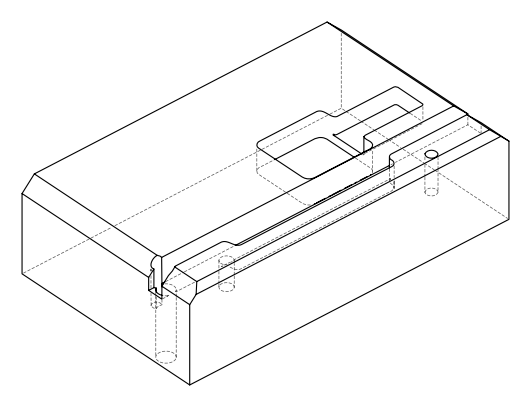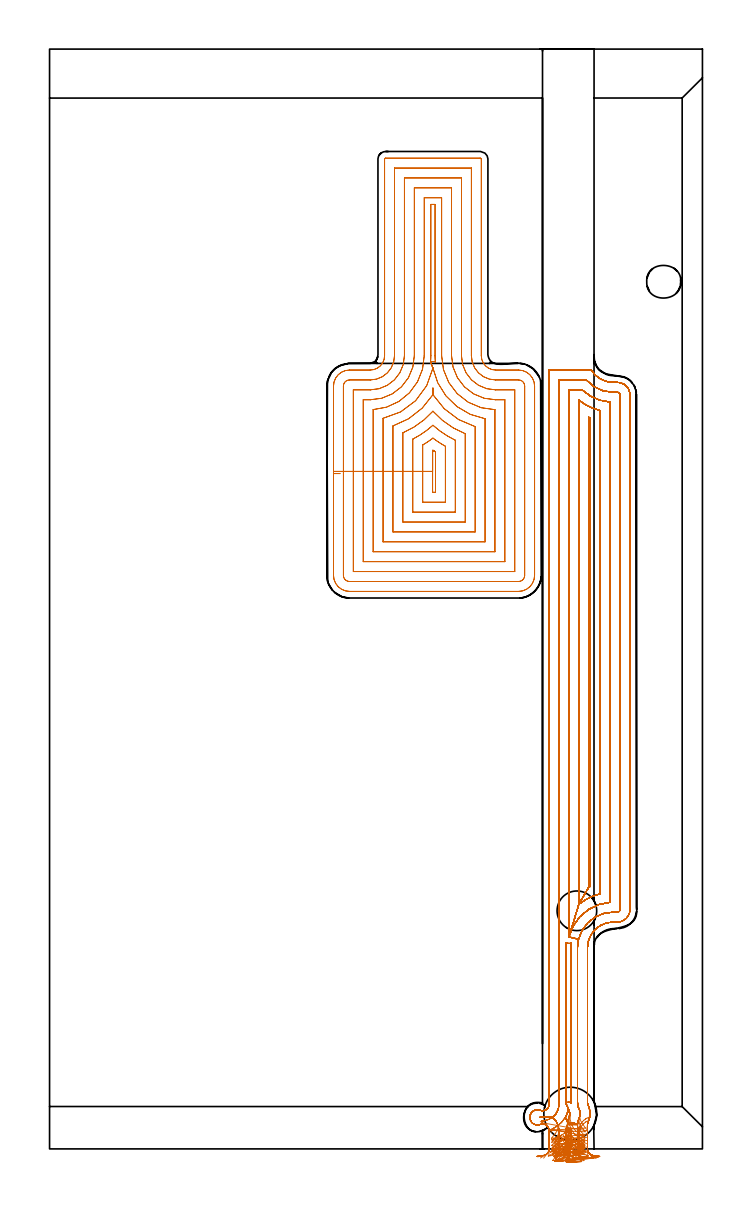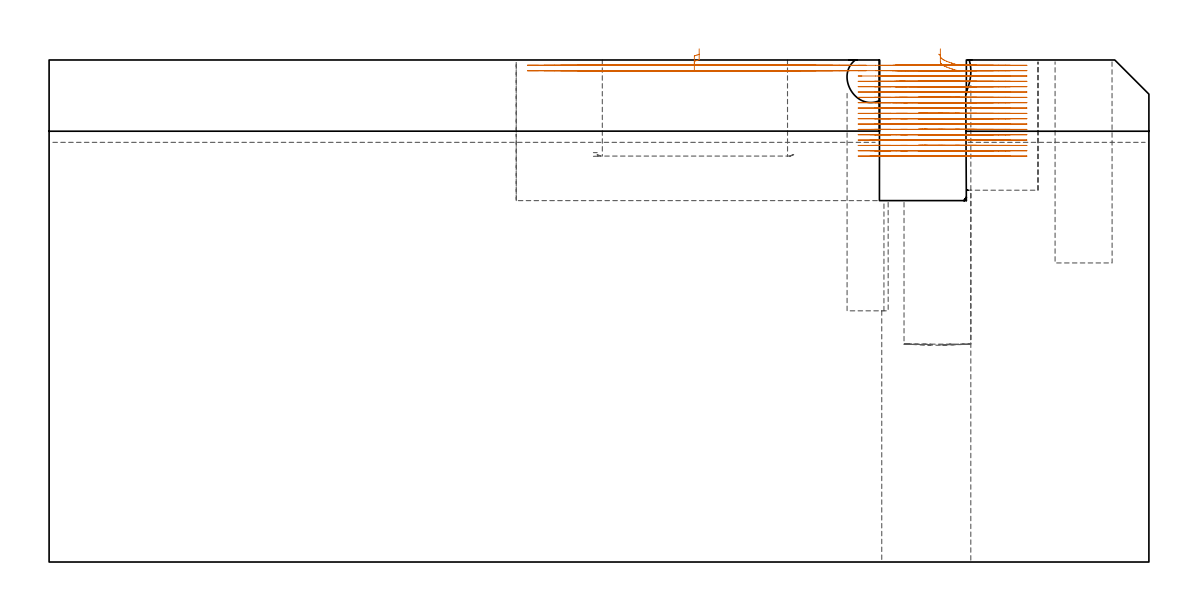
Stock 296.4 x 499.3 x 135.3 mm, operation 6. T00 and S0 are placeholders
(PLAN: 18 operations, 10 tool changes, 319.1 min)
(1 AREA_MILL | FG_CHAMFER_SURFACE | UGT0205_001 | 12.66 min | 42651 mm3)
(2 AREA_MILL_1 | FG_CHAMFER_SURFACE_1 | UGT0205_001 | 14.72 min | 57139 mm3)
(3 AREA_MILL_2 | FG_CHAMFER_SURFACE_2 | UGT0205_001 | 2.96 min | 10508 mm3)
(4 AREA_MILL_3 | FG_CHAMFER_SURFACE_3 | UGT0205_001 | 3.42 min | 14115 mm3)
(5 AREA_MILL_4 | FG_CHAMFER_SURFACE_4 | UGT0205_001 | 15.14 min | 19637 mm3)
(6 MILL_OPEN_POCKET | POCKET_OPEN | NXT0201_008 | Follow Part, ap 1.5, ae 75% | 242.45 min | 731304 mm3)
(7 MILL_OPEN_POCKET_1 | POCKET_OPEN_1 | NXT0201_012 | Follow Part, ap 4, ae 75% | 19.39 min | 329471 mm3)
(8 MILL_RECTANGULAR_POCKET | POCKET_RECTANGULAR_STRAIGHT | NXT0201_012 | Follow Part, ap 4, ae 75% | 1.78 min | 28781 mm3)
(9 MILL_RECTANGULAR_SLOT | SLOT_RECTANGULAR | NXT0201_012 | Follow Part, ap 4, ae 75% | 2.06 min | 32383 mm3)
(10 MILL_RECTANGULAR_SLOT_1 | SLOT_RECTANGULAR_1 | NXT0201_012 | Follow Part, ap 4, ae 75% | 0.33 min | 502 mm3)
(11 MILL_BLIND_HOLE_FROM_SOLID_MATERIAL | STEP1POCKET | NXT0201_011 | Spiral | 0.99 min | 10178 mm3)
(12 MILL_BLIND_HOLE_FROM_SOLID_MATERIAL_1 | STEP1POCKET_2 | NXT0201_010 | Spiral | 1.18 min | 4780 mm3)
(13 INDEXABLE_INSERT_DRILL_BLIND_HOLE_FROM_SOLID | STEP1POCKET_1 | NXT0302_007 | 0.18 min | 9737 mm3)
(14 SPOT_DRILL | STEP1HOLE | NXT0321_9005460120000 | 0.05 min | 0 mm3)
(15 DRILL_BLIND_HOLE_INTO_CENTER | STEP1HOLE | UGT0301_185 | 0.05 min | 0 mm3)
(16 GUN_DRILL_THROUGH_HOLE | STEP1HOLE | UGT0307_002 | 0.61 min | 2775 mm3)
(17 SPADE_DRILL_TO_ENLARGE_THROUGH_HOLE | STEP1HOLE | UGT0306_006 | 0.57 min | 15642 mm3)
(18 DRILL_TO_ENLARGE_THROUGH_HOLE | STEP1HOLE | UGT0301_057 | 0.59 min | 24955 mm3)
(TOOL UGT0205_001 | Chamfer Mill 20 x 3 x 45 deg. | D20 FL50 Z2)
(TOOL NXT0201_008 | ENDMILL 6mm [2P460-0600-NA 1630] | D6 FL26 Z6)
(TOOL NXT0201_012 | ENDMILL 16mm [2P460-1600-NA 1630] | D16 FL38 Z6)
(TOOL NXT0201_011 | ENDMILL 12mm [2P460-1200-NA 1630] | D12 FL38 Z6)
(TOOL NXT0201_010 | ENDMILL 10mm [2P460-1000-NA 1630] | D10 FL30 Z6)
(TOOL NXT0302_007 | Index. Insert Drill 18mm [880-D1800L25-05] | D18 PA176 FL90 Z2)
(TOOL NXT0321_9005460120000 | NC Spot Drill, 142deg, 12mm, Carbide, Uncoated | D12 PA142 FL30 Z2)
(TOOL UGT0301_185 | Twist Drill 6.3 mm | D6.3 PA118 FL61 Z2)
(TOOL UGT0307_002 | Gun Drill 6 mm | D6 PA130 FL24 Z1)
(TOOL UGT0306_006 | Spade Drill 15.5mm | D15.5 PA132 FL10 Z2)
(TOOL UGT0301_057 | Twist Drill 24 mm | D24 PA118 FL160 Z2)
(OP 6 MILL_OPEN_POCKET, part 1 of 2)
G17 G21 G94 G90
T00 M6
G54
G17 G0 G90 X241.824 Y-3.435 S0 M3
G43 Z145.3 H1
Z133.861
G94 G1 X239.011 Y-2.391 F250.
G2 X232.907 Y1.404 R18. F500.
X230.8 Y0.527 R21.
G1 X227.971 Y-0.473 F250.
X242.98 Y0.847 F500.
X240.2 Y1.974 F250.
G2 X233.87 Y7.256 R13.5 F500.
X230.799 Y5.384 R16.5
G1 X228.083 Y4.111 F250.
X242.678 Y5.359 F500.
X240.2 Y7.05 F250.
G2 X236.4 Y16. R9. F500.
X235.602 Y18.152 R12.
G1 X234.3 Y20.855
Y93.65
G3 X236.818 Y93.426 R3.
X236.7 Y91.3 R19.2
G1 Y21.231
G3 X236.704 Y20.943 R10.5
X234.3 Y20.855 R3.
G1 X235.602 Y18.152
G2 X229.982 Y10.041 R12.
G1 X227.411 Y8.496 F250.
X243.3 Y9.449 F500.
X241.582 Y11.908 F250.
G2 X240.836 Y15.242 R4.5 F500.
G3 X240.45 Y17.962 R4.5
G2 X239.7 Y21.231 R7.5
G1 Y91.3
G2 X240.17 Y95.172 R16.2
G1 X235.8 Y96.248
X240.3 Y111.091
X244.8 Y118.848
G2 X245.5 Y119.12 R29.7
G1 Y331.88
G2 X244.8 Y332.152 R29.7
G1 Y118.848
X240.3 Y111.091
G2 X250. Y115.8 R25.2
G1 Y335.2
G2 X240.3 Y339.909 R25.2
G1 Y111.091
X235.8 Y96.248
G2 X254.5 Y111.953 R20.7
G1 Y339.047
G2 X241.741 Y344.6 R20.7
G1 X235.8
Y96.248
X240.17 Y95.172
G2 X255.9 Y107.5 R16.2
G1 X257.8
G3 X259. Y108.7 R1.2
G1 Y342.3
G3 X257.8 Y343.5 R1.2
G1 X255.9
G2 X243.649 Y349.1 R16.2
G1 X231.3
Y20.326
G2 X226.352 Y13.274 R7.5
G1 X223.532 Y12.253 F250.
G0 X240.2 Y0.229 Z138.3
G1 Y7.256 Z136.417
X240.211 Y8.103 Z136.19
X240.284 Y8.819 Z135.997
X240.438 Y9.57 Z135.792
X240.476 Y9.708 Z135.754
X240.638 Y10.193 Z135.617
X240.968 Y10.946 Z135.396
X241.192 Y11.355 Z135.271
X241.325 Y11.567 Z135.204
X241.881 Y12.304 Z134.957
X242.591 Y13.023 Z134.686
X243.226 Y13.515 Z134.471
X243.291 Y13.571 Z134.448
X243.493 Y13.701 Z134.384
X243.96 Y13.966 Z134.24
X244.72 Y14.308 Z134.016
X244.992 Y14.407 Z133.939
X245.272 Y14.485 Z133.861
G3 X244.5 Y19.923 R9. F500.
G2 X244.2 Y21.231 R3.
G1 Y91.3
G2 X255.9 Y103. R11.7
G1 X257.8
G3 X263.5 Y108.7 R5.7
G1 Y342.3
G3 X257.8 Y348. R5.7
G1 X255.9
G2 X245.916 Y353.6 R11.7
G1 X226.8
Y20.326
G2 X222.73 Y17.523 R3.
G3 X218.076 Y14.726 R3.45
G0 Z145.3
X239.104 Y-4.401
Z132.422
G1 X236.451 Y-3. F250.
G2 X231.541 Y0.805 R18. F500.
X230.885 Y0.557 R21.
G1 X230.8 Y0.473
X228.659 Y-1.628 F250.
X243.016 Y-0.789 F500.
X240.2 Y0.246 F250.
G2 X232.933 Y6.584 R13.5 F500.
X230.799 Y5.384 R16.5
G1 X228.083 Y4.111 F250.
X242.768 Y3.663 F500.
X240.2 Y5.215 F250.
G2 X236.4 Y16. R9. F500.
X235.602 Y18.152 R12.
G1 X234.3 Y20.855
Y93.65
G3 X236.818 Y93.426 R3.
X236.7 Y91.3 R19.2
G1 Y21.231
G3 X236.704 Y20.943 R10.5
X234.3 Y20.855 R3.
G1 X235.602 Y18.152
G2 X229.789 Y9.927 R12.
G1 X227.189 Y8.43 F250.
X243.186 Y7.773 F500.
X241.325 Y10.127 F250.
G2 X240.628 Y14.459 R4.5 F500.
G3 X240.45 Y17.962 R4.5
G2 X239.7 Y21.231 R7.5
G1 Y91.3
G2 X240.17 Y95.172 R16.2
G1 X235.8 Y96.248
X240.3 Y111.091
X244.8 Y118.848
G2 X245.5 Y119.12 R29.7
G1 Y331.88
G2 X244.8 Y332.152 R29.7
G1 Y118.848
X240.3 Y111.091
G2 X250. Y115.8 R25.2
G1 Y335.2
G2 X240.3 Y339.909 R25.2
G1 Y111.091
X235.8 Y96.248
G2 X254.5 Y111.953 R20.7
G1 Y339.047
G2 X241.741 Y344.6 R20.7
G1 X235.8
Y96.248
X240.17 Y95.172
G2 X255.9 Y107.5 R16.2
G1 X257.8
G3 X259. Y108.7 R1.2
G1 Y342.3
G3 X257.8 Y343.5 R1.2
G1 X255.9
G2 X243.649 Y349.1 R16.2
G1 X231.3
Y20.326
G2 X225.665 Y13.061 R7.5
G1 X222.759 Y12.316 F250.
G0 Z145.3
X239.759 Y-1.56
Z136.861
G1 X239.865 Y-1.4 Z136.81
X240.091 Y-0.84 Z136.648
X240.2 Y-0.245 Z136.486
Y0. Z136.42
Y5.83 Z134.858
X240.212 Y6.675 Z134.631
X240.286 Y7.391 Z134.439
X240.441 Y8.143 Z134.233
X240.477 Y8.271 Z134.197
X240.643 Y8.765 Z134.058
X240.974 Y9.518 Z133.837
X241.193 Y9.916 Z133.716
X241.334 Y10.141 Z133.644
X241.885 Y10.871 Z133.399
X242.594 Y11.588 Z133.129
X243.332 Y12.158 Z132.879
X243.514 Y12.274 Z132.821
X243.967 Y12.53 Z132.682
X244.719 Y12.869 Z132.461
X244.856 Y12.917 Z132.422
G3 X244.5 Y19.923 R9. F500.
G2 X244.2 Y21.231 R3.
G1 Y91.3
G2 X255.9 Y103. R11.7
G1 X257.8
G3 X263.5 Y108.7 R5.7
G1 Y342.3
G3 X257.8 Y348. R5.7
G1 X255.9
G2 X245.916 Y353.6 R11.7
G1 X226.8
Y20.326
G2 X222.73 Y17.523 R3.
G3 X218.192 Y13.32 R3.45
G0 Z145.3
X235.428 Y-4.771
Z130.983
G1 X233.074 Y-2.911 F250.
G2 X231.292 Y-1.298 R18.
G1 X231.158 Y-1.421
X228.94 Y-3.441
X242.612 Y-2.521 F500.
X239.78 Y-1.531 F250.
G2 X231.82 Y5.906 R13.5 F500.
X230.891 Y5.428 R16.5
X230.788 Y5.241 R13.5
G1 X229.311 Y2.63 F250.
X242.882 Y1.823 F500.
X240.2 Y3.167 F250.
G2 X235.332 Y12.544 R9. F500.
X236.4 Y16. R12.
X235.602 Y18.152 R12.
G1 X234.3 Y20.855
Y93.65
G3 X236.818 Y93.426 R3.
X236.7 Y91.3 R19.2
G1 Y21.231
G3 X236.704 Y20.943 R10.5
X234.3 Y20.855 R3.
G1 X235.602 Y18.152
G2 X229.029 Y9.525 R12.
G1 X227.679 Y8.872 F250.
X243.06 Y5.934 F500.
X240.984 Y8.1 F250.
G2 X239.782 Y11.879 R4.5 F500.
X240.45 Y14.038 R7.5
G3 X240.45 Y17.962 R4.5
G2 X239.7 Y21.231 R7.5
G1 Y91.3
G2 X240.17 Y95.172 R16.2
G1 X235.8 Y96.248
X240.3 Y111.091
X244.8 Y118.848
G2 X245.5 Y119.12 R29.7
G1 Y331.88
G2 X244.8 Y332.152 R29.7
G1 Y118.848
X240.3 Y111.091
G2 X250. Y115.8 R25.2
G1 Y335.2
G2 X240.3 Y339.909 R25.2
G1 Y111.091
X235.8 Y96.248
G2 X254.5 Y111.953 R20.7
G1 Y339.047
G2 X241.741 Y344.6 R20.7
G1 X235.8
Y96.248
X240.17 Y95.172
G2 X255.9 Y107.5 R16.2
G1 X257.8
G3 X259. Y108.7 R1.2
G1 Y342.3
G3 X257.8 Y343.5 R1.2
G1 X255.9
G2 X243.649 Y349.1 R16.2
G1 X231.3
Y20.326
G2 X223.435 Y12.835 R7.5
X223.536 Y11.886 R4.5
G1 X243.789 Y8.246
X244.233 Y11.213 F250.
G2 X244.5 Y12.077 R3. F500.
G3 X244.5 Y19.923 R9.
G2 X244.2 Y21.231 R3.
G1 Y91.3
G2 X255.9 Y103. R11.7
G1 X257.8
G3 X263.5 Y108.7 R5.7
G1 Y342.3
G3 X257.8 Y348. R5.7
G1 X255.9
G2 X245.916 Y353.6 R11.7
G1 X226.8
Y20.326
G2 X222.73 Y17.523 R3.
G3 X219.036 Y11.885 R3.45
G0 Z145.3
X241.47 Y-3.798
Z129.544
G1 X238.727 Y-2.582 F250.
G2 X235.098 Y-0.211 R13.5 F500.
X231.861 Y-2.289 R13.5
G1 X229.132 Y-3.534 F250.
X242.887 Y0.363 F500.
X240.2 Y1.697 F250.
G2 X235.22 Y9.16 R9. F500.
X230.8 Y2.223 R9.
G1 X228.21 Y0.709 F250.
X243.055 Y4.473 F500.
X240.968 Y6.628 F250.
G2 X239.7 Y9.759 R4.5 F500.
G1 Y10.769
X239.701 Y10.913
X235.202 Y10.999
G2 X236.4 Y16. R12.
X235.602 Y18.152 R12.
G1 X234.3 Y20.855
Y93.65
G3 X236.818 Y93.426 R3.
X236.7 Y91.3 R19.2
G1 Y21.231
G3 X236.704 Y20.943 R10.5
X234.3 Y20.855 R3.
G1 X235.602 Y18.152
G2 X234.169 Y14.286 R12.
X235.202 Y10.999 R9.
G1 X239.701 Y10.913
G2 X240.45 Y14.038 R7.5
G3 X240.45 Y17.962 R4.5
G2 X239.7 Y21.231 R7.5
G1 Y91.3
G2 X240.17 Y95.172 R16.2
G1 X235.8 Y96.248
X240.3 Y111.091
X244.8 Y118.848
G2 X245.5 Y119.12 R29.7
G1 Y331.88
G2 X244.8 Y332.152 R29.7
G1 Y118.848
X240.3 Y111.091
G2 X250. Y115.8 R25.2
G1 Y335.2
G2 X240.3 Y339.909 R25.2
G1 Y111.091
X235.8 Y96.248
G2 X254.5 Y111.953 R20.7
G1 Y339.047
G2 X241.741 Y344.6 R20.7
G1 X235.8
Y96.248
X240.17 Y95.172
G2 X255.9 Y107.5 R16.2
G1 X257.8
G3 X259. Y108.7 R1.2
G1 Y342.3
G3 X257.8 Y343.5 R1.2
G1 X255.9
G2 X243.649 Y349.1 R16.2
G1 X231.3
Y20.326
G2 X228.265 Y14.3 R7.5
G1 X222.447
X228.265
G2 X229.946 Y12.572 R7.5
X229.737 Y7.138 R4.5
G1 X227.833 Y4.819 F250.
X244.2 Y6.759 F500.
Y9.759 F250.
Y10.769 F500.
G2 X244.5 Y12.077 R3.
G3 X244.5 Y19.923 R9.
G2 X244.2 Y21.231 R3.
G1 Y91.3
G2 X255.9 Y103. R11.7
G1 X257.8
G3 X263.5 Y108.7 R5.7
G1 Y342.3
G3 X257.8 Y348. R5.7
G1 X255.9
G2 X245.916 Y353.6 R11.7
G1 X226.8
Y20.326
G2 X222.73 Y17.523 R3.
G3 X222.73 Y11.077 R-3.45
G2 X226.259 Y9.993 R3.
G1 X227.978 Y7.535 F250.
G0 Z145.3
X239.359 Y-4.635
Z128.105
G1 X236.844 Y-3.
G2 X235.502 Y-2.005 R13.5
X234.161 Y-3. R13.5
G1 X231.646 Y-4.636
X242.887 Y-1.076 F500.
X240.2 Y0.257 F250.
G2 X235.5 Y6.014 R9. F500.
G1 X236.492 Y8.99
X235.5 Y6.014
G2 X230.8 Y0.254 R9.
G1 X228.113 Y-1.079 F250.
X243.055 Y3.034 F500.
X240.968 Y5.189 F250.
G2 X239.7 Y8.32 R4.5 F500.
G1 Y10.769
G2 X239.731 Y11.454 R7.5
G1 X235.25 Y11.865
G2 X236.4 Y16. R12.
X235.602 Y18.152 R12.
G1 X234.3 Y20.855
Y93.65
G3 X236.818 Y93.426 R3.
X236.7 Y91.3 R19.2
G1 Y21.231
G3 X236.704 Y20.943 R10.5
X234.3 Y20.855 R3.
G1 X235.602 Y18.152
G2 X234.177 Y14.3 R12.
X235.25 Y11.865 R12.
G1 X234.421 Y8.899
X235.25 Y11.865
X239.731 Y11.454
G2 X240.45 Y14.038 R7.5
G3 X240.45 Y17.962 R4.5
G2 X239.7 Y21.231 R7.5
G1 Y91.3
G2 X240.17 Y95.172 R16.2
G1 X235.8 Y96.248
X240.3 Y111.091
X244.8 Y118.848
G2 X245.5 Y119.12 R29.7
G1 Y331.88
G2 X244.8 Y332.152 R29.7
G1 Y118.848
X240.3 Y111.091
G2 X250. Y115.8 R25.2
G1 Y335.2
G2 X240.3 Y339.909 R25.2
G1 Y111.091
X235.8 Y96.248
G2 X254.5 Y111.953 R20.7
G1 Y339.047
G2 X241.741 Y344.6 R20.7
G1 X235.8
Y96.248
X240.17 Y95.172
G2 X255.9 Y107.5 R16.2
G1 X257.8
G3 X259. Y108.7 R1.2
G1 Y342.3
G3 X257.8 Y343.5 R1.2
G1 X255.9
G2 X243.649 Y349.1 R16.2
G1 X231.3
Y20.326
G2 X228.265 Y14.3 R7.5
G1 X222.447
X228.265
G2 X231.299 Y8.38 R7.5
X230.033 Y5.186 R4.5
G1 X227.946 Y3.031 F250.
X244.2 Y5.32 F500.
Y8.32 F250.
Y10.769 F500.
G2 X244.5 Y12.077 R3.
G3 X244.5 Y19.923 R9.
G2 X244.2 Y21.231 R3.
G1 Y91.3
G2 X255.9 Y103. R11.7
G1 X257.8
G3 X263.5 Y108.7 R5.7
G1 Y342.3
G3 X257.8 Y348. R5.7
G1 X255.9
G2 X245.916 Y353.6 R11.7
G1 X226.8
Y20.326
G2 X222.73 Y17.523 R3.
G3 X222.73 Y11.077 R-3.45
G2 X226.8 Y8.317 R3.
G1 X226.842 Y5.317 F250.
G0 Z145.3
X242.652 Y-2.48
Z126.667
G1 X239.999 Y-1.079
G2 X235.5 Y4.574 R9. F500.
G1 X235.526 Y8.228
X235.5 Y4.574
G2 X231.002 Y-1.082 R9.
G1 X228.349 Y-2.482 F250.
X243.056 Y1.594 F500.
X240.968 Y3.749 F250.
G2 X239.7 Y6.88 R4.5 F500.
G1 Y10.769
G2 X239.731 Y11.454 R7.5
G1 X235.25 Y11.865
G2 X236.4 Y16. R12.
X235.602 Y18.152 R12.
G1 X234.3 Y20.855
Y93.65
G3 X236.818 Y93.426 R3.
X236.7 Y91.3 R19.2
G1 Y21.231
G3 X236.704 Y20.943 R10.5
X234.3 Y20.855 R3.
G1 X235.602 Y18.152
G2 X234.177 Y14.3 R12.
X235.25 Y11.865 R12.
G1 X239.731 Y11.454
G2 X240.45 Y14.038 R7.5
G3 X240.45 Y17.962 R4.5
G2 X239.7 Y21.231 R7.5
G1 Y91.3
G2 X240.17 Y95.172 R16.2
G1 X235.8 Y96.248
X240.3 Y111.091
X244.8 Y118.848
G2 X245.5 Y119.12 R29.7
G1 Y331.88
G2 X244.8 Y332.152 R29.7
G1 Y118.848
X240.3 Y111.091
G2 X250. Y115.8 R25.2
G1 Y335.2
G2 X240.3 Y339.909 R25.2
G1 Y111.091
X235.8 Y96.248
G2 X254.5 Y111.953 R20.7
G1 Y339.047
G2 X241.741 Y344.6 R20.7
G1 X235.8
Y96.248
X240.17 Y95.172
G2 X255.9 Y107.5 R16.2
G1 X257.8
G3 X259. Y108.7 R1.2
G1 Y342.3
G3 X257.8 Y343.5 R1.2
G1 X255.9
G2 X243.649 Y349.1 R16.2
G1 X231.3
Y20.326
G2 X228.265 Y14.3 R7.5
G1 X222.447
X228.265
G2 X231.3 Y8.274 R7.5
G1 Y6.877
G2 X230.032 Y3.747 R4.5
G1 X227.945 Y1.592 F250.
X244.2 Y3.88 F500.
Y6.88 F250.
Y10.769 F500.
G2 X244.5 Y12.077 R3.
G3 X244.5 Y19.923 R9.
G2 X244.2 Y21.231 R3.
G1 Y91.3
G2 X255.9 Y103. R11.7
G1 X257.8
G3 X263.5 Y108.7 R5.7
G1 Y342.3
G3 X257.8 Y348. R5.7
G1 X255.9
G2 X245.916 Y353.6 R11.7
G1 X226.8
Y20.326
G2 X222.73 Y17.523 R3.
G3 X222.73 Y11.077 R-3.45
G2 X226.8 Y8.274 R3.
G1 Y6.877
Y3.877 F250.
G0 Z145.3
X241.856 Y-3.746
Z125.228
G1 X239.333 Y-2.124
G2 X235.501 Y3.138 R9. F500.
G1 X235.513 Y7.509
X235.501 Y3.138
G2 X231.668 Y-2.132 R9.
G1 X229.145 Y-3.755 F250.
X243.06 Y0.16 F500.
X240.971 Y2.313 F250.
G2 X239.7 Y5.447 R4.5 F500.
G1 Y10.769
G2 X239.731 Y11.454 R7.5
G1 X235.25 Y11.865
G2 X236.4 Y16. R12.
X235.602 Y18.152 R12.
G1 X234.3 Y20.855
Y93.65
G3 X236.818 Y93.426 R3.
X236.7 Y91.3 R19.2
G1 Y21.231
G3 X236.704 Y20.943 R10.5
X234.3 Y20.855 R3.
G1 X235.602 Y18.152
G2 X234.177 Y14.3 R12.
X235.25 Y11.865 R12.
G1 X239.731 Y11.454
G2 X240.45 Y14.038 R7.5
G3 X240.45 Y17.962 R4.5
G2 X239.7 Y21.231 R7.5
G1 Y91.3
G2 X240.17 Y95.172 R16.2
G1 X235.8 Y96.248
X240.3 Y111.091
X244.8 Y118.848
G2 X245.5 Y119.12 R29.7
G1 Y331.88
G2 X244.8 Y332.152 R29.7
G1 Y118.848
X240.3 Y111.091
G2 X250. Y115.8 R25.2
G1 Y335.2
G2 X240.3 Y339.909 R25.2
G1 Y111.091
X235.8 Y96.248
G2 X254.5 Y111.953 R20.7
G1 Y339.047
G2 X241.741 Y344.6 R20.7
G1 X235.8
Y96.248
X240.17 Y95.172
G2 X255.9 Y107.5 R16.2
G1 X257.8
G3 X259. Y108.7 R1.2
G1 Y342.3
G3 X257.8 Y343.5 R1.2
G1 X255.9
G2 X243.649 Y349.1 R16.2
G1 X231.3
Y20.326
G2 X228.265 Y14.3 R7.5
G1 X222.447
X228.265
G2 X231.3 Y8.274 R7.5
G1 Y5.437
G2 X230.021 Y2.295 R4.5
G1 X227.926 Y0.148 F250.
X244.2 Y2.447 F500.
Y5.447 F250.
Y10.769 F500.
G2 X244.5 Y12.077 R3.
G3 X244.5 Y19.923 R9.
G2 X244.2 Y21.231 R3.
G1 Y91.3
G2 X255.9 Y103. R11.7
G1 X257.8
G3 X263.5 Y108.7 R5.7
G1 Y342.3
G3 X257.8 Y348. R5.7
G1 X255.9
G2 X245.916 Y353.6 R11.7
G1 X226.8
Y20.326
G2 X222.73 Y17.523 R3.
G3 X222.73 Y11.077 R-3.45
G2 X226.8 Y8.274 R3.
G1 Y5.437
Y2.437 F250.
G0 Z145.3
X240.704 Y-4.919
Z123.789
G1 X238.408 Y-2.988
G2 X235.5 Y1.597 R9. F500.
G1 X235.509 Y6.738
X235.5 Y1.597
G2 X232.593 Y-2.985 R9.
G1 X230.297 Y-4.916 F250.
X243.66 Y-1.481 F500.
X241.343 Y0.424 F250.
G2 X239.7 Y3.9 R4.5 F500.
G1 Y10.769
G2 X239.731 Y11.454 R7.5
G1 X235.25 Y11.865
G2 X236.4 Y16. R12.
X235.602 Y18.152 R12.
G1 X234.3 Y20.855
Y93.65
G3 X236.818 Y93.426 R3.
X236.7 Y91.3 R19.2
G1 Y21.231
G3 X236.704 Y20.943 R10.5
X234.3 Y20.855 R3.
G1 X235.602 Y18.152
G2 X234.177 Y14.3 R12.
X235.25 Y11.865 R12.
G1 X239.731 Y11.454
G2 X240.45 Y14.038 R7.5
G3 X240.45 Y17.962 R4.5
G2 X239.7 Y21.231 R7.5
G1 Y91.3
G2 X240.17 Y95.172 R16.2
G1 X235.8 Y96.248
X240.3 Y111.091
X244.8 Y118.848
G2 X245.5 Y119.12 R29.7
G1 Y331.88
G2 X244.8 Y332.152 R29.7
G1 Y118.848
X240.3 Y111.091
G2 X250. Y115.8 R25.2
G1 Y335.2
G2 X240.3 Y339.909 R25.2
G1 Y111.091
X235.8 Y96.248
G2 X254.5 Y111.953 R20.7
G1 Y339.047
G2 X241.741 Y344.6 R20.7
G1 X235.8
Y96.248
X240.17 Y95.172
G2 X255.9 Y107.5 R16.2
G1 X257.8
G3 X259. Y108.7 R1.2
G1 Y342.3
G3 X257.8 Y343.5 R1.2
G1 X255.9
G2 X243.649 Y349.1 R16.2
G1 X231.3
Y20.326
G2 X228.265 Y14.3 R7.5
G1 X222.447
X228.265
G2 X231.3 Y8.274 R7.5
G1 Y3.903
G2 X229.657 Y0.426 R4.5
G1 X227.34 Y-1.479 F250.
X244.2 Y0.9 F500.
Y3.9 F250.
Y10.769 F500.
G2 X244.5 Y12.077 R3.
G3 X244.5 Y19.923 R9.
G2 X244.2 Y21.231 R3.
G1 Y91.3
G2 X255.9 Y103. R11.7
G1 X257.8
G3 X263.5 Y108.7 R5.7
G1 Y342.3
G3 X257.8 Y348. R5.7
G1 X255.9
G2 X245.916 Y353.6 R11.7
G1 X226.8
Y20.326
G2 X222.73 Y17.523 R3.
G3 X222.73 Y11.077 R-3.45
G2 X226.8 Y8.274 R3.
G1 Y3.903
Y0.903 F250.
G0 Z145.3
X238.529 Y-5.462
Z122.35
G1 X236.815 Y-3.
G2 X235.498 Y-0.153 R9. F500.
G1 X234.3 Y2.598
Y8.274
G3 X234.273 Y9.029 R10.5
X236.7 Y9.239 R3.
G1 Y2.596
G3 X234.3 Y2.598 R3.
G1 X235.498 Y-0.153
G2 X234.175 Y-3. R9.
G1 X232.455 Y-5.458 F250.
X244.64 Y-3.247
X242.017 Y-1.791
G2 X239.7 Y2.144 R4.5 F500.
G1 Y10.769
G2 X239.731 Y11.454 R7.5
G1 X235.25 Y11.865
G2 X236.4 Y16. R12.
X235.602 Y18.152 R12.
G1 X234.3 Y20.855
Y93.65
G3 X236.818 Y93.426 R3.
X236.7 Y91.3 R19.2
G1 Y21.231
G3 X236.704 Y20.943 R10.5
X234.3 Y20.855 R3.
G1 X235.602 Y18.152
G2 X234.177 Y14.3 R12.
X235.25 Y11.865 R12.
G1 X239.731 Y11.454
G2 X240.45 Y14.038 R7.5
G3 X240.45 Y17.962 R4.5
G2 X239.7 Y21.231 R7.5
G1 Y91.3
G2 X240.17 Y95.172 R16.2
G1 X235.8 Y96.248
X240.3 Y111.091
X244.8 Y118.848
G2 X245.5 Y119.12 R29.7
G1 Y331.88
G2 X244.8 Y332.152 R29.7
G1 Y118.848
X240.3 Y111.091
G2 X250. Y115.8 R25.2
G1 Y335.2
G2 X240.3 Y339.909 R25.2
G1 Y111.091
X235.8 Y96.248
G2 X254.5 Y111.953 R20.7
G1 Y339.047
G2 X241.741 Y344.6 R20.7
G1 X235.8
Y96.248
X240.17 Y95.172
G2 X255.9 Y107.5 R16.2
G1 X257.8
G3 X259. Y108.7 R1.2
G1 Y342.3
G3 X257.8 Y343.5 R1.2
G1 X255.9
G2 X243.649 Y349.1 R16.2
G1 X231.3
Y20.326
G2 X228.265 Y14.3 R7.5
G1 X222.447
X228.265
G2 X231.3 Y8.274 R7.5
G1 Y2.159
G2 X229.012 Y-1.76 R4.5
G1 X226.4 Y-3.234 F250.
X244.2 Y-0.856 F500.
Y2.144 F250.
Y10.769 F500.
G2 X244.5 Y12.077 R3.
G3 X244.5 Y19.923 R9.
G2 X244.2 Y21.231 R3.
G1 Y91.3
G2 X255.9 Y103. R11.7
G1 X257.8
G3 X263.5 Y108.7 R5.7
G1 Y342.3
G3 X257.8 Y348. R5.7
G1 X255.9
G2 X245.916 Y353.6 R11.7
G1 X226.8
Y20.326
G2 X222.73 Y17.523 R3.
G3 X222.73 Y11.077 R-3.45
G2 X226.8 Y8.274 R3.
G1 Y2.159
Y-0.841 F250.
G0 Z145.3
X236.622 Y-5.845
Z120.911
G1 X235.669 Y-3.
G2 X235.499 Y-2.429 R9. F500.
G1 X234.3 Y0.321
Y8.274
G3 X234.273 Y9.029 R10.5
X236.7 Y9.239 R3.
G1 Y0.32
G3 X234.3 Y0.321 R3.
G1 X235.499 Y-2.429
G2 X235.328 Y-3. R9.
G1 X234.371 Y-5.843 F250.
X242.633 Y-5.317
X240.727 Y-3.
G2 X239.708 Y-0.355 R4.5 F500.
X239.7 Y0. R7.5
G1 Y10.769
G2 X239.731 Y11.454 R7.5
G1 X235.25 Y11.865
G2 X236.4 Y16. R12.
X235.602 Y18.152 R12.
G1 X234.3 Y20.855
Y93.65
G3 X236.818 Y93.426 R3.
X236.7 Y91.3 R19.2
G1 Y21.231
G3 X236.704 Y20.943 R10.5
X234.3 Y20.855 R3.
G1 X235.602 Y18.152
G2 X234.177 Y14.3 R12.
X235.25 Y11.865 R12.
G1 X239.731 Y11.454
G2 X240.45 Y14.038 R7.5
G3 X240.45 Y17.962 R4.5
G2 X239.7 Y21.231 R7.5
G1 Y91.3
G2 X240.17 Y95.172 R16.2
G1 X235.8 Y96.248
X240.3 Y111.091
X244.8 Y118.848
G2 X245.5 Y119.12 R29.7
G1 Y331.88
G2 X244.8 Y332.152 R29.7
G1 Y118.848
X240.3 Y111.091
G2 X250. Y115.8 R25.2
G1 Y335.2
G2 X240.3 Y339.909 R25.2
G1 Y111.091
X235.8 Y96.248
G2 X254.5 Y111.953 R20.7
G1 Y339.047
G2 X241.741 Y344.6 R20.7
G1 X235.8
Y96.248
X240.17 Y95.172
G2 X255.9 Y107.5 R16.2
G1 X257.8
G3 X259. Y108.7 R1.2
G1 Y342.3
G3 X257.8 Y343.5 R1.2
G1 X255.9
G2 X243.649 Y349.1 R16.2
G1 X231.3
Y20.326
G2 X228.265 Y14.3 R7.5
G1 X222.447
X228.265
G2 X231.3 Y8.274 R7.5
G1 Y0.
G2 X231.293 Y-0.328 R7.5
X230.264 Y-3. R4.5
G1 X228.351 Y-5.311 F250.
X244.345 Y-3.139 F500.
X244.203 Y-0.142 F250.
X244.2 Y0. F500.
Y10.769
G2 X244.5 Y12.077 R3.
G3 X244.5 Y19.923 R9.
G2 X244.2 Y21.231 R3.
G1 Y91.3
G2 X255.9 Y103. R11.7
G1 X257.8
G3 X263.5 Y108.7 R5.7
G1 Y342.3
G3 X257.8 Y348. R5.7
G1 X255.9
G2 X245.916 Y353.6 R11.7
G1 X226.8
Y20.326
G2 X222.73 Y17.523 R3.
G3 X222.73 Y11.077 R-3.45
G2 X226.8 Y8.274 R3.
G1 Y0.
X226.797 Y-0.131
X226.666 Y-3.128 F250.
G0 X236.331 Y-5.905 Z119.472
G1 X235.581 Y-3.
G2 X235.5 Y-2.666 R12. F500.
G1 X234.3 Y0.083
Y8.274
G3 X234.273 Y9.029 R10.5
X236.7 Y9.239 R3.
G1 Y0.083
G3 X234.3 Y0.083 R3.
G1 X235.5 Y-2.666
G2 X235.419 Y-3. R12.
G1 X234.669 Y-5.905 F250.
X241.526 Y-5.75
X240.326 Y-3.
G2 X239.7 Y0. R7.5 F500.
G1 Y10.769
G2 X239.731 Y11.454 R7.5
G1 X235.25 Y11.865
G2 X236.4 Y16. R12.
X235.602 Y18.152 R12.
G1 X234.3 Y20.855
Y93.65
G3 X236.818 Y93.426 R3.
X236.7 Y91.3 R19.2
G1 Y21.231
G3 X236.704 Y20.943 R10.5
X234.3 Y20.855 R3.
G1 X235.602 Y18.152
G2 X234.177 Y14.3 R12.
X235.25 Y11.865 R12.
G1 X239.731 Y11.454
G2 X240.45 Y14.038 R7.5
G3 X240.45 Y17.962 R4.5
G2 X239.7 Y21.231 R7.5
G1 Y91.3
G2 X240.17 Y95.172 R16.2
G1 X235.8 Y96.248
X240.3 Y111.091
X244.8 Y118.848
G2 X245.5 Y119.12 R29.7
G1 Y331.88
G2 X244.8 Y332.152 R29.7
G1 Y118.848
X240.3 Y111.091
G2 X250. Y115.8 R25.2
G1 Y335.2
G2 X240.3 Y339.909 R25.2
G1 Y111.091
X235.8 Y96.248
G2 X254.5 Y111.953 R20.7
G1 Y339.047
G2 X241.741 Y344.6 R20.7
G1 X235.8
Y96.248
X240.17 Y95.172
G2 X255.9 Y107.5 R16.2
G1 X257.8
G3 X259. Y108.7 R1.2
G1 Y342.3
G3 X257.8 Y343.5 R1.2
G1 X255.9
G2 X243.649 Y349.1 R16.2
G1 X231.3
Y20.326
G2 X228.265 Y14.3 R7.5
G1 X222.447
X228.265
G2 X231.3 Y8.274 R7.5
G1 Y0.
G2 X230.674 Y-3. R7.5
G1 X229.474 Y-5.75 F250.
X246.734 Y-4.217
X244.858 Y-1.875
G2 X244.2 Y0. R3. F500.
G1 Y10.769
G2 X244.5 Y12.077 R3.
G3 X244.5 Y19.923 R9.
G2 X244.2 Y21.231 R3.
G1 Y91.3
G2 X255.9 Y103. R11.7
G1 X257.8
G3 X263.5 Y108.7 R5.7
G1 Y342.3
G3 X257.8 Y348. R5.7
G1 X255.9
G2 X245.916 Y353.6 R11.7
G1 X226.8
Y20.326
G2 X222.73 Y17.523 R3.
G3 X222.73 Y11.077 R-3.45
G2 X226.8 Y8.274 R3.
G1 Y0.
G2 X226.154 Y-1.859 R3.
G1 X224.295 Y-4.214 F250.
G0 X236.331 Y-5.905 Z118.033
G1 X235.581 Y-3.
G2 X235.5 Y-2.666 R12. F500.
G1 X234.3 Y0.083
Y8.274
G3 X234.273 Y9.029 R10.5
X236.7 Y9.239 R3.
G1 Y0.083
G3 X234.3 Y0.083 R3.
G1 X235.5 Y-2.666
G2 X235.419 Y-3. R12.
G1 X234.669 Y-5.905 F250.
X241.526 Y-5.75
X240.326 Y-3.
G2 X239.7 Y0. R7.5 F500.
G1 Y10.769
G2 X239.731 Y11.454 R7.5
G1 X235.25 Y11.865
G2 X236.4 Y16. R12.
X235.602 Y18.152 R12.
G1 X234.3 Y20.855
Y93.65
G3 X236.818 Y93.426 R3.
X236.7 Y91.3 R19.2
G1 Y21.231
G3 X236.704 Y20.943 R10.5
X234.3 Y20.855 R3.
G1 X235.602 Y18.152
G2 X234.177 Y14.3 R12.
X235.25 Y11.865 R12.
G1 X239.731 Y11.454
G2 X240.45 Y14.038 R7.5
G3 X240.45 Y17.962 R4.5
G2 X239.7 Y21.231 R7.5
G1 Y91.3
G2 X240.17 Y95.172 R16.2
G1 X235.8 Y96.248
X240.3 Y111.091
X244.8 Y118.848
G2 X245.5 Y119.12 R29.7
G1 Y331.88
G2 X244.8 Y332.152 R29.7
G1 Y118.848
X240.3 Y111.091
G2 X250. Y115.8 R25.2
G1 Y335.2
G2 X240.3 Y339.909 R25.2
G1 Y111.091
X235.8 Y96.248
G2 X254.5 Y111.953 R20.7
G1 Y339.047
G2 X241.741 Y344.6 R20.7
G1 X235.8
Y96.248
X240.17 Y95.172
G2 X255.9 Y107.5 R16.2
G1 X257.8
G3 X259. Y108.7 R1.2
G1 Y342.3
G3 X257.8 Y343.5 R1.2
G1 X255.9
G2 X243.649 Y349.1 R16.2
G1 X231.3
Y20.326
G2 X228.265 Y14.3 R7.5
G1 X222.447
X228.265
G2 X231.3 Y8.274 R7.5
G1 Y0.
G2 X230.674 Y-3. R7.5
G1 X229.474 Y-5.75 F250.
X248.143 Y-4.137
X245.603 Y-2.54
G2 X244.2 Y0. R3. F500.
G1 Y10.769
G2 X244.5 Y12.077 R3.
G3 X244.5 Y19.923 R9.
G2 X244.2 Y21.231 R3.
G1 Y91.3
G2 X255.9 Y103. R11.7
G1 X257.8
G3 X263.5 Y108.7 R5.7
G1 Y342.3
G3 X257.8 Y348. R5.7
G1 X255.9
G2 X245.916 Y353.6 R11.7
G1 X226.8
Y20.326
G2 X222.73 Y17.523 R3.
G3 X222.73 Y11.077 R-3.45
G2 X226.8 Y8.274 R3.
G1 Y0.
G2 X225.397 Y-2.54 R3.
G1 X222.857 Y-4.137 F250.
G0 X236.331 Y-5.905 Z116.594
G1 X235.581 Y-3.
G2 X235.5 Y-2.666 R12. F500.
G1 X234.3 Y0.083
Y8.274
G3 X234.273 Y9.029 R10.5
X236.7 Y9.239 R3.
G1 Y0.083
G3 X234.3 Y0.083 R3.
G1 X235.5 Y-2.666
G2 X235.419 Y-3. R12.
G1 X234.669 Y-5.905 F250.
X241.526 Y-5.75
X240.326 Y-3.
G2 X239.7 Y0. R7.5 F500.
G1 Y10.769
G2 X239.731 Y11.454 R7.5
G1 X235.25 Y11.865
G2 X236.4 Y16. R12.
X235.602 Y18.152 R12.
G1 X234.3 Y20.855
Y93.65
G3 X236.818 Y93.426 R3.
X236.7 Y91.3 R19.2
G1 Y21.231
G3 X236.704 Y20.943 R10.5
X234.3 Y20.855 R3.
G1 X235.602 Y18.152
G2 X234.177 Y14.3 R12.
X235.25 Y11.865 R12.
G1 X239.731 Y11.454
G2 X240.45 Y14.038 R7.5
G3 X240.45 Y17.962 R4.5
G2 X239.7 Y21.231 R7.5
G1 Y91.3
G2 X240.17 Y95.172 R16.2
G1 X235.8 Y96.248
X240.3 Y111.091
X244.8 Y118.848
G2 X245.5 Y119.12 R29.7
G1 Y331.88
G2 X244.8 Y332.152 R29.7
G1 Y118.848
X240.3 Y111.091
G2 X250. Y115.8 R25.2
G1 Y335.2
G2 X240.3 Y339.909 R25.2
G1 Y111.091
X235.8 Y96.248
G2 X254.5 Y111.953 R20.7
G1 Y339.047
G2 X241.741 Y344.6 R20.7
G1 X235.8
Y96.248
X240.17 Y95.172
G2 X255.9 Y107.5 R16.2
G1 X257.8
G3 X259. Y108.7 R1.2
G1 Y342.3
G3 X257.8 Y343.5 R1.2
G1 X255.9
G2 X243.649 Y349.1 R16.2
G1 X231.3
Y20.326
G2 X228.265 Y14.3 R7.5
G1 X222.447
X228.265
G2 X231.3 Y8.274 R7.5
G1 Y0.
G2 X230.674 Y-3. R7.5
G1 X229.474 Y-5.75 F250.
X249.36 Y-3.652
X246.454 Y-2.906
G2 X244.2 Y0. R3. F500.
G1 Y10.769
G2 X244.5 Y12.077 R3.
G3 X244.5 Y19.923 R9.
G2 X244.2 Y21.231 R3.
G1 Y91.3
G2 X255.9 Y103. R11.7
G1 X257.8
G3 X263.5 Y108.7 R5.7
G1 Y342.3
G3 X257.8 Y348. R5.7
G1 X255.9
G2 X245.916 Y353.6 R11.7
G1 X226.8
Y20.326
G2 X222.73 Y17.523 R3.
G3 X222.73 Y11.077 R-3.45
G2 X226.8 Y8.274 R3.
G1 Y0.
G2 X224.513 Y-2.914 R3.
G1 X221.599 Y-3.627 F250.
G0 X236.331 Y-5.905 Z115.156
G1 X235.581 Y-3.
G2 X235.5 Y-2.666 R12. F500.
G1 X234.3 Y0.083
Y8.274
G3 X234.273 Y9.029 R10.5
X236.7 Y9.239 R3.
G1 Y0.083
G3 X234.3 Y0.083 R3.
G1 X235.5 Y-2.666
G2 X235.419 Y-3. R12.
G1 X234.669 Y-5.905 F250.
X241.526 Y-5.75
X240.326 Y-3.
G2 X239.7 Y0. R7.5 F500.
G1 Y10.769
G2 X239.731 Y11.454 R7.5
G1 X235.25 Y11.865
G2 X236.4 Y16. R12.
X235.602 Y18.152 R12.
G1 X234.3 Y20.855
Y93.65
G3 X236.818 Y93.426 R3.
X236.7 Y91.3 R19.2
G1 Y21.231
G3 X236.704 Y20.943 R10.5
X234.3 Y20.855 R3.
G1 X235.602 Y18.152
G2 X234.177 Y14.3 R12.
X235.25 Y11.865 R12.
G1 X239.731 Y11.454
G2 X240.45 Y14.038 R7.5
G3 X240.45 Y17.962 R4.5
G2 X239.7 Y21.231 R7.5
G1 Y91.3
G2 X240.17 Y95.172 R16.2
G1 X235.8 Y96.248
X240.3 Y111.091
X244.8 Y118.848
G2 X245.5 Y119.12 R29.7
G1 Y331.88
G2 X244.8 Y332.152 R29.7
G1 Y118.848
X240.3 Y111.091
G2 X250. Y115.8 R25.2
G1 Y335.2
G2 X240.3 Y339.909 R25.2
G1 Y111.091
X235.8 Y96.248
G2 X254.5 Y111.953 R20.7
G1 Y339.047
G2 X241.741 Y344.6 R20.7
G1 X235.8
Y96.248
X240.17 Y95.172
G2 X255.9 Y107.5 R16.2
G1 X257.8
G3 X259. Y108.7 R1.2
G1 Y342.3
G3 X257.8 Y343.5 R1.2
G1 X255.9
G2 X243.649 Y349.1 R16.2
G1 X231.3
Y20.326
G2 X228.265 Y14.3 R7.5
G1 X222.447
X228.265
G2 X231.3 Y8.274 R7.5
G1 Y0.
G2 X230.674 Y-3. R7.5
G1 X229.474 Y-5.75 F250.
X249.747 Y-3.393
X246.777 Y-2.97
G2 X244.2 Y0. R3. F500.
G1 Y10.769
G2 X244.5 Y12.077 R3.
G3 X244.5 Y19.923 R9.
G2 X244.2 Y21.231 R3.
G1 Y91.3
G2 X255.9 Y103. R11.7
G1 X257.8
G3 X263.5 Y108.7 R5.7
G1 Y342.3
G3 X257.8 Y348. R5.7
G1 X255.9
G2 X245.916 Y353.6 R11.7
G1 X226.8
Y20.326
G2 X222.73 Y17.523 R3.
G3 X222.73 Y11.077 R-3.45
G2 X226.8 Y8.274 R3.
G1 Y0.
G2 X224.223 Y-2.97 R3.
G1 X221.253 Y-3.393 F250.
G0 X236.331 Y-5.905 Z113.717
G1 X235.581 Y-3.
G2 X235.5 Y-2.666 R12. F500.
G1 X234.3 Y0.083
Y8.274
G3 X234.273 Y9.029 R10.5
X236.7 Y9.239 R3.
G1 Y0.083
G3 X234.3 Y0.083 R3.
G1 X235.5 Y-2.666
G2 X235.419 Y-3. R12.
G1 X234.669 Y-5.905 F250.
X241.526 Y-5.75
X240.326 Y-3.
G2 X239.7 Y0. R7.5 F500.
G1 Y10.769
G2 X239.731 Y11.454 R7.5
G1 X235.25 Y11.865
G2 X236.4 Y16. R12.
X235.602 Y18.152 R12.
G1 X234.3 Y20.855
Y93.65
G3 X236.818 Y93.426 R3.
X236.7 Y91.3 R19.2
G1 Y21.231
G3 X236.704 Y20.943 R10.5
X234.3 Y20.855 R3.
G1 X235.602 Y18.152
G2 X234.177 Y14.3 R12.
X235.25 Y11.865 R12.
G1 X239.731 Y11.454
G2 X240.45 Y14.038 R7.5
G3 X240.45 Y17.962 R4.5
G2 X239.7 Y21.231 R7.5
G1 Y91.3
G2 X240.17 Y95.172 R16.2
G1 X235.8 Y96.248
X240.3 Y111.091
X244.8 Y118.848
G2 X245.5 Y119.12 R29.7
G1 Y331.88
G2 X244.8 Y332.152 R29.7
G1 Y118.848
X240.3 Y111.091
G2 X250. Y115.8 R25.2
G1 Y335.2
G2 X240.3 Y339.909 R25.2
G1 Y111.091
X235.8 Y96.248
G2 X254.5 Y111.953 R20.7
G1 Y339.047
G2 X241.741 Y344.6 R20.7
G1 X235.8
Y96.248
X240.17 Y95.172
G2 X255.9 Y107.5 R16.2
G1 X257.8
G3 X259. Y108.7 R1.2
G1 Y342.3
G3 X257.8 Y343.5 R1.2
G1 X255.9
G2 X243.649 Y349.1 R16.2
G1 X231.3
Y20.326
G2 X228.265 Y14.3 R7.5
G1 X222.447
X228.265
G2 X231.3 Y8.274 R7.5
G1 Y0.
G2 X230.674 Y-3. R7.5
G1 X229.474 Y-5.75 F250.
X249.747 Y-3.393
X246.777 Y-2.97
G2 X244.2 Y0. R3. F500.
G1 Y10.769
G2 X244.5 Y12.077 R3.
G3 X244.5 Y19.923 R9.
G2 X244.2 Y21.231 R3.
G1 Y91.3
G2 X255.9 Y103. R11.7
G1 X257.8
G3 X263.5 Y108.7 R5.7
G1 Y342.3
G3 X257.8 Y348. R5.7
G1 X255.9
G2 X245.916 Y353.6 R11.7
G1 X226.8
Y20.326
G2 X222.73 Y17.523 R3.
G3 X222.73 Y11.077 R-3.45
G2 X226.8 Y8.274 R3.
G1 Y0.
G2 X224.223 Y-2.97 R3.
G1 X221.253 Y-3.393 F250.
G0 X236.331 Y-5.905 Z112.278
G1 X235.581 Y-3.
G2 X235.5 Y-2.666 R12. F500.
G1 X234.3 Y0.083
Y8.274
G3 X234.273 Y9.029 R10.5
X236.7 Y9.239 R3.
G1 Y0.083
G3 X234.3 Y0.083 R3.
G1 X235.5 Y-2.666
G2 X235.419 Y-3. R12.
G1 X234.669 Y-5.905 F250.
X241.526 Y-5.75
X240.326 Y-3.
G2 X239.7 Y0. R7.5 F500.
G1 Y10.769
G2 X239.731 Y11.454 R7.5
G1 X235.25 Y11.865
G2 X236.4 Y16. R12.
X235.602 Y18.152 R12.
G1 X234.3 Y20.855
Y93.65
G3 X236.818 Y93.426 R3.
X236.7 Y91.3 R19.2
G1 Y21.231
G3 X236.704 Y20.943 R10.5
X234.3 Y20.855 R3.
G1 X235.602 Y18.152
G2 X234.177 Y14.3 R12.
X235.25 Y11.865 R12.
G1 X239.731 Y11.454
G2 X240.45 Y14.038 R7.5
G3 X240.45 Y17.962 R4.5
G2 X239.7 Y21.231 R7.5
G1 Y91.3
G2 X240.17 Y95.172 R16.2
G1 X235.8 Y96.248
X240.3 Y111.091
X244.8 Y118.848
G2 X245.5 Y119.12 R29.7
G1 Y331.88
G2 X244.8 Y332.152 R29.7
G1 Y118.848
X240.3 Y111.091
G2 X250. Y115.8 R25.2
G1 Y335.2
G2 X240.3 Y339.909 R25.2
G1 Y111.091
X235.8 Y96.248
G2 X254.5 Y111.953 R20.7
G1 Y339.047
G2 X241.741 Y344.6 R20.7
G1 X235.8
Y96.248
X240.17 Y95.172
G2 X255.9 Y107.5 R16.2
G1 X257.8
G3 X259. Y108.7 R1.2
G1 Y342.3
G3 X257.8 Y343.5 R1.2
G1 X255.9
G2 X243.649 Y349.1 R16.2
G1 X231.3
Y20.326
G2 X228.265 Y14.3 R7.5
G1 X222.447
X228.265
G2 X231.3 Y8.274 R7.5
G1 Y0.
G2 X230.674 Y-3. R7.5
G1 X229.474 Y-5.75 F250.
X249.747 Y-3.393
X246.777 Y-2.97
G2 X244.2 Y0. R3. F500.
G1 Y10.769
G2 X244.5 Y12.077 R3.
G3 X244.5 Y19.923 R9.
G2 X244.2 Y21.231 R3.
G1 Y91.3
G2 X255.9 Y103. R11.7
G1 X257.8
G3 X263.5 Y108.7 R5.7
G1 Y342.3
G3 X257.8 Y348. R5.7
G1 X255.9
G2 X245.916 Y353.6 R11.7
G1 X226.8
Y20.326
G2 X222.73 Y17.523 R3.
G3 X222.73 Y11.077 R-3.45
G2 X226.8 Y8.274 R3.
G1 Y0.
G2 X224.223 Y-2.97 R3.
G1 X221.253 Y-3.393 F250.
G0 X236.331 Y-5.905 Z110.839
G1 X235.581 Y-3.
G2 X235.5 Y-2.666 R12. F500.
G1 X234.3 Y0.083
Y8.274
G3 X234.273 Y9.029 R10.5
X236.7 Y9.239 R3.
G1 Y0.083
G3 X234.3 Y0.083 R3.
G1 X235.5 Y-2.666
G2 X235.419 Y-3. R12.
G1 X234.669 Y-5.905 F250.
X241.526 Y-5.75
X240.326 Y-3.
G2 X239.7 Y0. R7.5 F500.
G1 Y10.769
G2 X239.731 Y11.454 R7.5
G1 X235.25 Y11.865
G2 X236.4 Y16. R12.
X235.602 Y18.152 R12.
G1 X234.3 Y20.855
Y93.65
G3 X236.818 Y93.426 R3.
X236.7 Y91.3 R19.2
G1 Y21.231
G3 X236.704 Y20.943 R10.5
X234.3 Y20.855 R3.
G1 X235.602 Y18.152
G2 X234.177 Y14.3 R12.
X235.25 Y11.865 R12.
G1 X239.731 Y11.454
G2 X240.45 Y14.038 R7.5
G3 X240.45 Y17.962 R4.5
G2 X239.7 Y21.231 R7.5
G1 Y91.3
G2 X240.17 Y95.172 R16.2
G1 X235.8 Y96.248
X240.3 Y111.091
X244.8 Y118.848
G2 X245.5 Y119.12 R29.7
G1 Y331.88
G2 X244.8 Y332.152 R29.7
G1 Y118.848
X240.3 Y111.091
G2 X250. Y115.8 R25.2
G1 Y335.2
G2 X240.3 Y339.909 R25.2
G1 Y111.091
X235.8 Y96.248
G2 X254.5 Y111.953 R20.7
G1 Y339.047
G2 X241.741 Y344.6 R20.7
G1 X235.8
Y96.248
X240.17 Y95.172
G2 X255.9 Y107.5 R16.2
G1 X257.8
G3 X259. Y108.7 R1.2
G1 Y342.3
G3 X257.8 Y343.5 R1.2
G1 X255.9
G2 X243.649 Y349.1 R16.2
G1 X231.3
Y20.326
G2 X228.265 Y14.3 R7.5
G1 X222.447
X228.265
G2 X231.3 Y8.274 R7.5
G1 Y0.
G2 X230.674 Y-3. R7.5
G1 X229.474 Y-5.75 F250.
X249.747 Y-3.393
X246.777 Y-2.97
G2 X244.2 Y0. R3. F500.
G1 Y10.769
G2 X244.5 Y12.077 R3.
G3 X244.5 Y19.923 R9.
G2 X244.2 Y21.231 R3.
G1 Y91.3
G2 X255.9 Y103. R11.7
G1 X257.8
G3 X263.5 Y108.7 R5.7
G1 Y342.3
G3 X257.8 Y348. R5.7
G1 X255.9
G2 X245.916 Y353.6 R11.7
G1 X226.8
Y20.326
G2 X222.73 Y17.523 R3.
G3 X222.73 Y11.077 R-3.45
G2 X226.8 Y8.274 R3.
G1 Y0.
G2 X224.223 Y-2.97 R3.
G1 X221.253 Y-3.393 F250.
G0 X236.331 Y-5.905 Z109.4
G1 X235.581 Y-3.
G2 X235.5 Y-2.666 R12. F500.
G1 X234.3 Y0.083
Y8.274
G3 X234.273 Y9.029 R10.5
X236.7 Y9.239 R3.
G1 Y0.083
G3 X234.3 Y0.083 R3.
G1 X235.5 Y-2.666
G2 X235.419 Y-3. R12.
G1 X234.669 Y-5.905 F250.
X241.526 Y-5.75
X240.326 Y-3.
G2 X239.7 Y0. R7.5 F500.
G1 Y10.769
G2 X239.731 Y11.454 R7.5
G1 X235.25 Y11.865
G2 X236.4 Y16. R12.
X235.602 Y18.152 R12.
G1 X234.3 Y20.855
Y93.65
G3 X236.818 Y93.426 R3.
X236.7 Y91.3 R19.2
G1 Y21.231
G3 X236.704 Y20.943 R10.5
X234.3 Y20.855 R3.
G1 X235.602 Y18.152
G2 X234.177 Y14.3 R12.
X235.25 Y11.865 R12.
G1 X239.731 Y11.454
G2 X240.45 Y14.038 R7.5
G3 X240.45 Y17.962 R4.5
G2 X239.7 Y21.231 R7.5
G1 Y91.3
G2 X240.17 Y95.172 R16.2
G1 X235.8 Y96.248
X240.3 Y111.091
X244.8 Y118.848
G2 X245.5 Y119.12 R29.7
G1 Y331.88
G2 X244.8 Y332.152 R29.7
G1 Y118.848
X240.3 Y111.091
G2 X250. Y115.8 R25.2
G1 Y335.2
G2 X240.3 Y339.909 R25.2
G1 Y111.091
X235.8 Y96.248
G2 X254.5 Y111.953 R20.7
G1 Y339.047
G2 X241.741 Y344.6 R20.7
G1 X235.8
Y96.248
X240.17 Y95.172
G2 X255.9 Y107.5 R16.2
G1 X257.8
G3 X259. Y108.7 R1.2
G1 Y342.3
G3 X257.8 Y343.5 R1.2
G1 X255.9
G2 X243.649 Y349.1 R16.2
G1 X231.3
Y20.326
G2 X228.265 Y14.3 R7.5
G1 X222.447
X228.265
G2 X231.3 Y8.274 R7.5
G1 Y0.
G2 X230.674 Y-3. R7.5
G1 X229.474 Y-5.75 F250.
X249.747 Y-3.393
X246.777 Y-2.97
G2 X244.2 Y0. R3. F500.
G1 Y10.769
G2 X244.5 Y12.077 R3.
G3 X244.5 Y19.923 R9.
G2 X244.2 Y21.231 R3.
G1 Y91.3
G2 X255.9 Y103. R11.7
G1 X257.8
G3 X263.5 Y108.7 R5.7
G1 Y342.3
G3 X257.8 Y348. R5.7
G1 X255.9
G2 X245.916 Y353.6 R11.7
G1 X226.8
Y20.326
G2 X222.73 Y17.523 R3.
G3 X222.73 Y11.077 R-3.45
G2 X226.8 Y8.274 R3.
G1 Y0.
G2 X224.223 Y-2.97 R3.
G1 X221.253 Y-3.393 F250.
G0 Z145.3
X175.2 Y310.899
Z138.3
G1 Y316.431 Z136.818
X174.62 Y316.794 Z136.634
X174.05 Y317.172 Z136.451
X173.9 Y317.073 Z136.403
Y307.586 Z133.861
Y298.1 F500.
X175.2
Y316.431
G2 X174.05 Y317.172 R51.5
G1 X173.9 Y317.073
Y307.586
X169.4
Y293.6
X179.7
Y319.001
G2 X174.05 Y322.689 R47.
X169.4 Y319.571 R47.
G1 Y307.586
X164.9
Y289.1
X184.2
Y321.742
G2 X174.05 Y328.527 R42.5
X164.9 Y322.235 R42.5
G1 Y307.586
X160.4
Y284.6
X188.7
Y324.694
G2 X174.05 Y334.909 R38.
X160.4 Y325.101 R38.
G1 Y307.586
X155.9
Y280.1
X193.2
Y327.917
G2 X174.05 Y342.413 R33.5
G1 Y345.425
Y342.413
G2 X155.9 Y328.223 R33.5
G1 Y307.586
X151.4
Y275.6
X197.7
Y331.5
G2 X174.05 Y354.479 R29.
G1 X172.954 Y357.272
G3 X173.1 Y360.1 R27.5
G1 Y428.8
X175.
Y360.1
G3 X175.146 Y357.272 R27.5
X172.954 Y357.272 R3.
G1 X174.05 Y354.479
G2 X151.4 Y331.686 R29.
G1 Y307.586
X146.9
Y271.1
X202.2
Y335.602
G2 X178. Y360.1 R24.5
G1 Y431.8
X170.1
Y360.1
G2 X146.9 Y335.635 R24.5
G1 Y307.586
X142.4
Y266.6
X206.7
Y340.1
X202.5
G2 X182.5 Y360.1 R20.
G1 Y436.3
X165.6
Y360.1
G2 X145.6 Y340.1 R20.
G1 X142.4
Y307.586
X137.9
Y262.1
X211.2
Y344.6
X202.5
G2 X187. Y360.1 R15.5
G1 Y440.8
X161.1
Y360.1
G2 X145.6 Y344.6 R15.5
G1 X137.9
Y307.586
X133.4
Y260.4
G3 X136.2 Y257.6 R2.8
G1 X212.9
G3 X215.7 Y260.4 R2.8
G1 Y346.3
G3 X212.902 Y349.1 R2.8
G1 X202.5
G2 X191.5 Y360.1 R11.
G1 Y445.3
X156.6
Y360.1
G2 X145.6 Y349.1 R11.
G1 X136.2
G3 X133.4 Y346.3 R2.8
G1 Y307.586
X128.9
Y260.4
G3 X136.2 Y253.1 R7.3
G1 X212.9
G3 X220.2 Y260.4 R7.3
G1 Y346.3
G3 X212.903 Y353.6 R7.3
G1 X202.5
G2 X196. Y360.1 R6.5
G1 Y449.3
G3 X195.5 Y449.8 R0.5
G1 X152.6
G3 X152.1 Y449.3 R0.5
G1 Y360.1
G2 X145.6 Y353.6 R6.5
G1 X136.2
G3 X128.9 Y346.3 R7.3
G1 Y307.586
Y306.586
X131.9 F250.
G0 X175.2 Y310.899 Z136.861
G1 Y316.431 Z135.379
X174.62 Y316.794 Z135.195
X174.05 Y317.172 Z135.012
X173.9 Y317.073 Z134.964
Y307.586 Z132.422
Y298.1 F500.
X175.2
Y316.431
G2 X174.05 Y317.172 R51.5
G1 X173.9 Y317.073
Y307.586
X169.4
Y293.6
X179.7
Y319.001
G2 X174.05 Y322.689 R47.
X169.4 Y319.571 R47.
G1 Y307.586
X164.9
Y289.1
X184.2
Y321.742
G2 X174.05 Y328.527 R42.5
X164.9 Y322.235 R42.5
G1 Y307.586
X160.4
Y284.6
X188.7
Y324.694
G2 X174.05 Y334.909 R38.
X160.4 Y325.101 R38.
G1 Y307.586
X155.9
Y280.1
X193.2
Y327.917
G2 X174.05 Y342.413 R33.5
G1 Y345.425
Y342.413
G2 X155.9 Y328.223 R33.5
G1 Y307.586
X151.4
Y275.6
X197.7
Y331.5
G2 X174.05 Y354.479 R29.
G1 X172.954 Y357.272
G3 X173.1 Y360.1 R27.5
G1 Y428.8
X175.
Y360.1
G3 X175.146 Y357.272 R27.5
X172.954 Y357.272 R3.
G1 X174.05 Y354.479
G2 X151.4 Y331.686 R29.
G1 Y307.586
X146.9
Y271.1
X202.2
Y335.602
G2 X178. Y360.1 R24.5
G1 Y431.8
X170.1
Y360.1
G2 X146.9 Y335.635 R24.5
G1 Y307.586
X142.4
Y266.6
X206.7
Y340.1
X202.5
G2 X182.5 Y360.1 R20.
G1 Y436.3
X165.6
Y360.1
G2 X145.6 Y340.1 R20.
G1 X142.4
Y307.586
X137.9
Y262.1
X211.2
Y344.6
X202.5
G2 X187. Y360.1 R15.5
G1 Y440.8
X161.1
Y360.1
G2 X145.6 Y344.6 R15.5
G1 X137.9
Y307.586
X133.4
Y260.4
G3 X136.2 Y257.6 R2.8
G1 X212.9
G3 X215.7 Y260.4 R2.8
G1 Y346.3
G3 X212.902 Y349.1 R2.8
G1 X202.5
G2 X191.5 Y360.1 R11.
G1 Y445.3
X156.6
Y360.1
G2 X145.6 Y349.1 R11.
G1 X136.2
G3 X133.4 Y346.3 R2.8
G1 Y307.586
X128.9
Y260.4
G3 X136.2 Y253.1 R7.3
G1 X212.9
G3 X220.2 Y260.4 R7.3
G1 Y346.3
G3 X212.903 Y353.6 R7.3
G1 X202.5
G2 X196. Y360.1 R6.5
G1 Y449.3
G3 X195.5 Y449.8 R0.5
G1 X152.6
G3 X152.1 Y449.3 R0.5
G1 Y360.1
G2 X145.6 Y353.6 R6.5
G1 X136.2
G3 X128.9 Y346.3 R7.3
G1 Y307.586
Y306.586
X131.9 F250.
